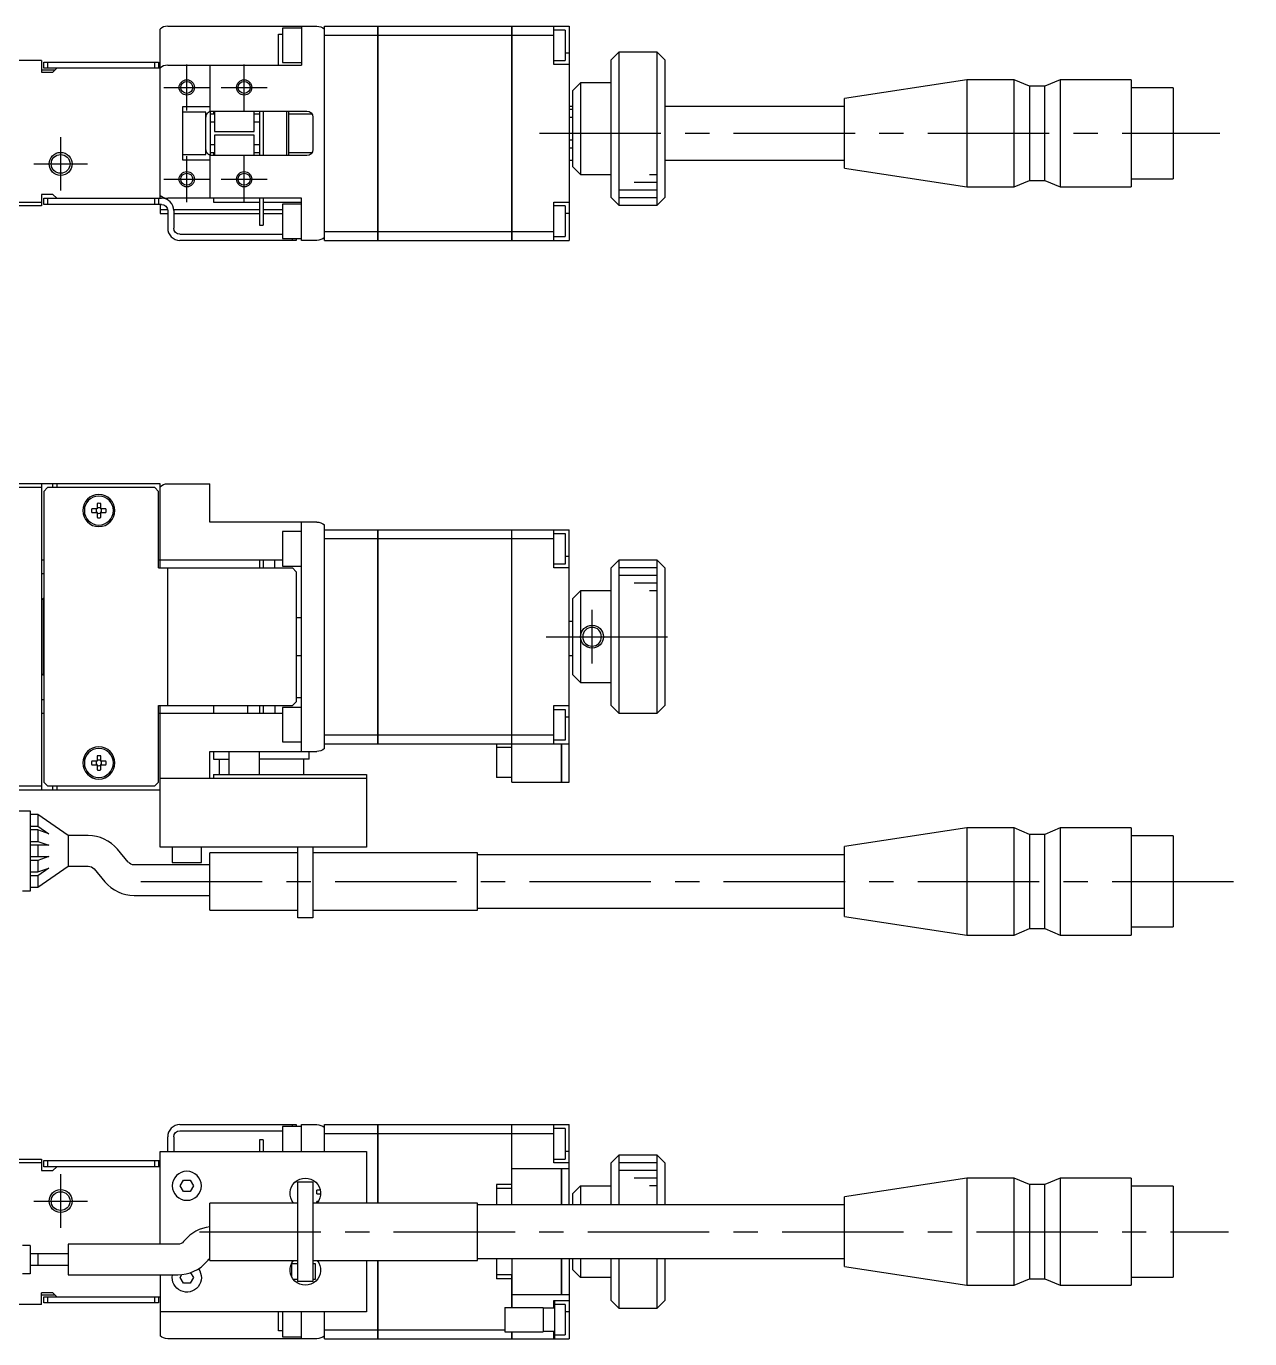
# Model space of a CAD drawing. Extents: x -1 to 545, y -8 to 182.
# Drawn here: x 108.7 to 268.7, y 10 to 181.6 of the extents above; entities that cross this region are included whole.
import ezdxf

# ---------------------------------------------------------------- set-up
doc = ezdxf.new("R2010")
doc.units = 0
doc.header["$LTSCALE"] = 0.5
doc.linetypes.add('CENTER', pattern=[50.8, 31.75, -6.35, 6.35, -6.35])
for name, color, linetype in [('MSM_CENTER', 1, 'CENTER'), ('MSM_CONTINUOUS', 7, 'CONTINUOUS'), ('MSM_NARROW', 5, 'CONTINUOUS')]:
    doc.layers.add(name, color=color, linetype=linetype)

msp = doc.modelspace()

# ---------------------------------------------------------------- linework, layer by layer
at = {"layer": 'MSM_CENTER'}
for p, q in [((129.72, 170.62), (129.72, 176.62)), ((137.22, 170.62), (137.22, 176.62)), ((126.72, 173.62), (132.72, 173.62)), ((134.22, 173.62), (140.22, 173.62)), ((113.22, 167.12), (113.22, 160.12)), ((175.83, 167.62), (264.81, 167.62)), ((109.72, 163.62), (116.72, 163.62)), ((129.72, 158.62), (129.72, 164.62)), ((137.22, 158.62), (137.22, 164.62)), ((126.72, 161.62), (132.72, 161.62)), ((134.22, 161.62), (140.22, 161.62)), ((182.72, 98.29), (182.72, 105.29)), ((176.72, 101.79), (194.72, 101.79)), ((123.72, 69.79), (268.72, 69.79)), ((113.22, 31.5), (113.22, 24.5)), ((109.72, 28), (116.72, 28)), ((131.37, 24), (265.96, 24))]:
    msp.add_line(p, q, dxfattribs=at)
at = {"layer": 'MSM_CONTINUOUS'}
for p, q in [((126.22, 176.14), (126.22, 181.24)), ((127.22, 181.62), (146.72, 181.62)), ((141.72, 180.57), (142.22, 180.57)), ((141.72, 176.52), (141.72, 180.57)), ((142.22, 181.37), (142.22, 176.87)), ((144.72, 181.37), (142.22, 181.37)), ((144.72, 181.62), (144.72, 176.52)), ((147.72, 153.62), (147.72, 181.62)), ((147.72, 181.62), (154.71, 181.62)), ((147.72, 180.46), (154.71, 180.46)), ((154.71, 153.62), (154.71, 181.62)), ((154.72, 181.61), (154.71, 181.61)), ((154.72, 180.46), (154.71, 180.46)), ((154.72, 181.62), (154.72, 153.62)), ((154.72, 181.62), (172.21, 181.62)), ((154.72, 180.46), (172.21, 180.46)), ((172.21, 153.62), (172.21, 181.62)), ((172.22, 181.61), (172.21, 181.61)), ((172.22, 180.46), (172.21, 180.46)), ((172.22, 181.62), (179.72, 181.62)), ((172.22, 181.62), (172.22, 153.62)), ((172.22, 180.46), (177.72, 180.46)), ((177.72, 176.62), (177.72, 181.62)), ((179.22, 181.12), (177.72, 181.12)), ((179.22, 181.12), (179.22, 177.12)), ((179.72, 181.62), (179.72, 153.62)), ((110.72, 177.12), (88.72, 177.12)), ((110.72, 177.12), (110.72, 175.62)), ((111.02, 176.12), (111.02, 176.92)), ((111.02, 176.92), (126.02, 176.92)), ((111.52, 176.92), (111.52, 176.12)), ((125.52, 176.12), (125.52, 176.92)), ((126.02, 176.92), (126.02, 176.12)), ((142.22, 176.87), (144.72, 176.87)), ((177.72, 177.12), (179.22, 177.12)), ((179.72, 178.12), (179.22, 178.12)), ((186.22, 178.22), (185.22, 177.22)), ((185.22, 159.22), (185.22, 177.22)), ((186.22, 178.22), (186.22, 158.22)), ((191.22, 178.22), (186.22, 178.22)), ((191.22, 158.22), (191.22, 178.22)), ((192.22, 177.22), (191.22, 178.22)), ((192.22, 177.22), (192.22, 159.22)), ((112.47, 175.87), (110.72, 175.87)), ((110.72, 175.62), (112.22, 175.62)), ((126.22, 176.12), (111.02, 176.12)), ((112.72, 176.12), (112.22, 175.62)), ((126.22, 159.12), (126.22, 176.12)), ((127.22, 176.52), (144.72, 176.52)), ((132.72, 176.52), (132.72, 170.49)), ((179.72, 176.62), (177.72, 176.62)), ((180.22, 173.22), (181.22, 174.22)), ((181.22, 174.22), (181.22, 162.22)), ((185.22, 174.22), (181.22, 174.22)), ((231.72, 174.62), (215.72, 172.19)), ((231.72, 174.62), (231.72, 160.62)), ((237.92, 174.62), (231.72, 174.62)), ((237.92, 160.62), (237.92, 174.62)), ((239.92, 173.77), (237.92, 174.62)), ((239.92, 173.77), (239.92, 161.47)), ((241.92, 173.77), (239.92, 173.77)), ((243.92, 174.62), (241.92, 173.77)), ((241.92, 161.47), (241.92, 173.77)), ((243.92, 174.62), (243.92, 160.62)), ((253.22, 174.62), (243.92, 174.62)), ((253.22, 174.62), (253.22, 160.62)), ((258.72, 173.57), (253.22, 173.57)), ((258.72, 173.57), (258.72, 161.67)), ((180.22, 163.22), (180.22, 173.22)), ((215.72, 163.05), (215.72, 172.19)), ((129.22, 171.12), (132.72, 171.12)), ((129.22, 164.12), (129.22, 171.12)), ((132.22, 170.37), (129.22, 170.37)), ((132.22, 164.87), (132.22, 170.37)), ((132.72, 170.49), (132.81, 170.49)), ((132.74, 170.47), (132.81, 170.49)), ((132.82, 164.74), (132.82, 170.49)), ((133.32, 170.12), (132.82, 170.12)), ((133.02, 170.52), (145.42, 170.52)), ((133.22, 170.52), (133.22, 170.12)), ((133.32, 170.52), (133.32, 167.87)), ((138.52, 167.87), (138.52, 170.52)), ((139.22, 170.12), (138.52, 170.12)), ((139.22, 170.52), (139.22, 164.72)), ((139.72, 170.52), (139.72, 164.72)), ((142.82, 164.72), (142.82, 170.52)), ((143.02, 170.52), (143.02, 164.72)), ((146.12, 170.12), (143.02, 170.12)), ((180.22, 171.12), (179.72, 171.12)), ((180.22, 170.72), (179.72, 170.72)), ((215.72, 171.12), (192.22, 171.12)), ((132.82, 169.12), (133.32, 169.12)), ((138.52, 169.12), (139.22, 169.12)), ((146.22, 169.72), (146.22, 165.52)), ((179.72, 169.72), (180.22, 169.72)), ((133.32, 167.87), (138.52, 167.87)), ((133.32, 167.37), (133.32, 164.72)), ((138.52, 167.37), (133.32, 167.37)), ((138.52, 164.72), (138.52, 167.37)), ((180.22, 166.72), (179.72, 166.72)), ((129.22, 164.87), (132.22, 164.87)), ((132.81, 164.75), (132.73, 164.77)), ((133.32, 166.12), (132.82, 166.12)), ((132.82, 165.12), (133.32, 165.12)), ((133.22, 165.12), (133.22, 164.72)), ((139.22, 166.12), (138.52, 166.12)), ((138.52, 165.12), (139.22, 165.12)), ((143.02, 165.12), (146.12, 165.12)), ((179.72, 165.72), (180.22, 165.72)), ((132.72, 164.12), (129.22, 164.12)), ((132.72, 164.75), (132.72, 159.12)), ((132.72, 164.75), (132.81, 164.75)), ((145.42, 164.72), (133.02, 164.72)), ((179.72, 164.12), (180.22, 164.12)), ((181.22, 162.22), (180.22, 163.22)), ((192.22, 164.12), (215.72, 164.12)), ((215.72, 163.05), (231.72, 160.62)), ((181.22, 162.22), (185.22, 162.22)), ((237.92, 160.62), (239.92, 161.47)), ((239.92, 161.47), (241.92, 161.47)), ((241.92, 161.47), (243.92, 160.62)), ((253.22, 161.67), (258.72, 161.67)), ((112.22, 159.62), (110.72, 159.62)), ((110.72, 159.62), (110.72, 158.12)), ((112.22, 159.62), (112.72, 159.12)), ((231.72, 160.62), (237.92, 160.62)), ((243.92, 160.62), (253.22, 160.62)), ((110.72, 158.12), (97.72, 158.12)), ((97.84, 158.62), (110.72, 158.62)), ((111.02, 158.32), (111.02, 159.12)), ((111.02, 159.12), (126.42, 159.12)), ((126.42, 158.32), (111.02, 158.32)), ((111.52, 159.12), (111.52, 158.32)), ((125.52, 158.32), (125.52, 159.12)), ((126.02, 159.12), (126.02, 158.32)), ((126.22, 158.32), (126.22, 157.12)), ((144.72, 159.12), (127.22, 159.12)), ((133.22, 159.12), (133.22, 158.62)), ((133.22, 158.62), (139.22, 158.62)), ((139.22, 159.12), (139.22, 155.62)), ((139.72, 159.12), (139.72, 155.62)), ((139.72, 158.62), (144.72, 158.62)), ((142.22, 158.37), (142.22, 153.87)), ((144.72, 158.37), (142.22, 158.37)), ((144.72, 153.62), (144.72, 159.12)), ((177.72, 158.62), (179.72, 158.62)), ((177.72, 153.62), (177.72, 158.62)), ((179.22, 158.12), (177.72, 158.12)), ((179.22, 158.12), (179.22, 154.12)), ((185.22, 159.22), (186.22, 158.22)), ((186.22, 158.22), (191.22, 158.22)), ((191.22, 158.22), (192.22, 159.22)), ((127.22, 157.62), (126.22, 157.62)), ((126.22, 157.12), (127.22, 157.12)), ((127.22, 157.52), (127.22, 155.22)), ((139.22, 157.62), (128.02, 157.62)), ((128.02, 157.52), (128.02, 155.22)), ((128.02, 157.12), (139.22, 157.12)), ((142.22, 157.62), (139.72, 157.62)), ((139.72, 157.12), (142.22, 157.12)), ((179.72, 157.12), (179.22, 157.12)), ((139.22, 155.62), (139.72, 155.62)), ((147.72, 154.77), (154.71, 154.77)), ((154.72, 154.78), (154.71, 154.78)), ((154.72, 154.77), (172.21, 154.77)), ((172.22, 154.78), (172.21, 154.78)), ((172.22, 154.77), (177.72, 154.77)), ((128.82, 154.42), (142.22, 154.42)), ((144.02, 153.62), (128.82, 153.62)), ((142.22, 153.87), (144.72, 153.87)), ((143.52, 153.62), (143.52, 153.87)), ((144.02, 153.87), (144.02, 153.62)), ((146.72, 153.62), (144.72, 153.62)), ((147.72, 153.62), (154.71, 153.62)), ((154.72, 153.63), (154.71, 153.63)), ((154.72, 153.62), (172.21, 153.62)), ((172.22, 153.63), (172.21, 153.63)), ((172.22, 153.62), (179.72, 153.62)), ((177.72, 154.12), (179.22, 154.12)), ((126.22, 121.79), (88.72, 121.79)), ((110.72, 121.29), (98.34, 121.29)), ((110.72, 121.79), (110.72, 81.79)), ((111.52, 121.29), (111.02, 120.79)), ((111.02, 120.79), (111.02, 82.79)), ((125.52, 121.29), (111.52, 121.29)), ((112.22, 121.29), (112.22, 121.79)), ((112.72, 121.79), (112.72, 121.29)), ((126.02, 120.79), (125.52, 121.29)), ((126.02, 110.79), (126.02, 120.79)), ((126.22, 110.79), (126.22, 121.79)), ((127.22, 121.79), (132.72, 121.79)), ((132.72, 116.79), (132.72, 121.79)), ((117.98, 118.53), (117.3, 118.53)), ((117.98, 119.21), (117.98, 118.53)), ((118.46, 118.53), (118.46, 119.21)), ((119.14, 118.53), (118.46, 118.53)), ((117.3, 118.05), (117.98, 118.05)), ((117.98, 118.05), (117.98, 117.38)), ((118.46, 117.38), (118.46, 118.05)), ((118.46, 118.05), (119.14, 118.05)), ((146.72, 116.79), (132.72, 116.79)), ((144.72, 86.79), (144.72, 116.79)), ((142.22, 115.54), (142.22, 111.04)), ((144.72, 115.54), (142.22, 115.54)), ((147.72, 87.18), (147.72, 116.41)), ((147.72, 115.79), (154.71, 115.79)), ((154.71, 87.79), (154.71, 115.79)), ((154.72, 115.78), (154.71, 115.78)), ((154.72, 115.79), (154.72, 87.79)), ((154.72, 115.79), (172.21, 115.79)), ((172.21, 83.79), (172.21, 115.79)), ((172.22, 115.78), (172.21, 115.78)), ((172.22, 115.79), (179.72, 115.79)), ((172.22, 82.79), (172.22, 115.79)), ((177.72, 110.79), (177.72, 115.79)), ((177.72, 115.29), (179.22, 115.29)), ((179.22, 115.29), (179.22, 111.29)), ((179.72, 82.79), (179.72, 115.79)), ((147.72, 114.64), (154.71, 114.64)), ((154.72, 114.64), (154.71, 114.64)), ((154.72, 114.64), (172.21, 114.64)), ((172.22, 114.64), (172.21, 114.64)), ((172.22, 114.64), (177.72, 114.64)), ((111.02, 111.79), (110.72, 111.79)), ((142.22, 111.79), (126.02, 111.79)), ((139.22, 111.79), (139.22, 110.79)), ((139.72, 111.79), (139.72, 110.79)), ((141.22, 110.79), (141.22, 111.79)), ((179.72, 112.29), (179.22, 112.29)), ((186.22, 111.79), (185.22, 110.79)), ((186.22, 111.79), (186.22, 91.79)), ((191.22, 111.79), (186.22, 111.79)), ((191.22, 91.79), (191.22, 111.79)), ((192.22, 110.79), (191.22, 111.79)), ((110.72, 110.04), (111.02, 110.04)), ((126.02, 110.79), (143.52, 110.79)), ((127.22, 92.79), (127.22, 110.79)), ((142.22, 111.04), (144.72, 111.04)), ((144.02, 110.29), (143.52, 110.79)), ((144.02, 110.29), (144.02, 93.29)), ((179.22, 111.29), (177.72, 111.29)), ((179.72, 110.79), (177.72, 110.79)), ((185.22, 92.79), (185.22, 110.79)), ((192.22, 110.79), (192.22, 92.79)), ((110.92, 106.79), (110.72, 106.59)), ((110.92, 106.79), (110.92, 96.79)), ((111.02, 106.79), (110.92, 106.79)), ((180.22, 106.79), (181.22, 107.79)), ((180.22, 96.79), (180.22, 106.79)), ((181.22, 107.79), (181.22, 95.79)), ((185.22, 107.79), (181.22, 107.79)), ((144.02, 104.29), (144.72, 104.29)), ((180.22, 103.79), (179.72, 103.79)), ((144.72, 99.29), (144.02, 99.29)), ((180.22, 99.29), (179.72, 99.29)), ((110.72, 96.99), (110.92, 96.79)), ((110.92, 96.79), (111.02, 96.79)), ((181.22, 95.79), (180.22, 96.79)), ((181.22, 95.79), (185.22, 95.79)), ((111.02, 93.54), (110.72, 93.54)), ((126.02, 82.79), (126.02, 92.79)), ((126.02, 92.79), (143.52, 92.79)), ((126.22, 74.29), (126.22, 92.79)), ((133.22, 92.79), (133.22, 91.79)), ((137.72, 91.79), (137.72, 92.79)), ((139.22, 92.79), (139.22, 91.79)), ((139.72, 92.79), (139.72, 91.79)), ((141.22, 92.79), (141.22, 91.79)), ((143.52, 92.79), (144.02, 93.29)), ((144.72, 93.79), (144.02, 93.79)), ((177.72, 92.79), (179.72, 92.79)), ((177.72, 87.79), (177.72, 92.79)), ((185.22, 92.79), (186.22, 91.79)), ((191.22, 91.79), (192.22, 92.79)), ((110.72, 91.79), (111.02, 91.79)), ((126.02, 91.79), (142.22, 91.79)), ((142.22, 92.54), (142.22, 88.04)), ((144.72, 92.54), (142.22, 92.54)), ((177.72, 92.29), (179.22, 92.29)), ((179.22, 92.29), (179.22, 88.29)), ((179.72, 91.29), (179.22, 91.29)), ((186.22, 91.79), (191.22, 91.79)), ((142.22, 88.04), (144.72, 88.04)), ((147.72, 88.95), (154.71, 88.95)), ((147.72, 87.79), (154.71, 87.79)), ((154.72, 88.95), (154.71, 88.95)), ((154.72, 87.8), (154.71, 87.8)), ((154.72, 88.95), (172.21, 88.95)), ((154.72, 87.79), (172.21, 87.79)), ((170.22, 87.79), (170.22, 83.39)), ((172.22, 88.95), (172.21, 88.95)), ((172.22, 87.8), (172.21, 87.8)), ((172.22, 88.95), (177.72, 88.95)), ((172.22, 87.79), (179.72, 87.79)), ((179.22, 88.29), (177.72, 88.29)), ((178.71, 82.79), (178.71, 87.79)), ((178.72, 87.79), (178.72, 82.79)), ((117.98, 86.21), (117.98, 85.53)), ((118.46, 85.53), (118.46, 86.21)), ((132.72, 83.29), (132.72, 86.79)), ((132.72, 86.79), (146.72, 86.79)), ((133.22, 86.79), (133.22, 85.79)), ((135.22, 86.79), (135.22, 83.79)), ((139.22, 83.79), (139.22, 86.79)), ((145.72, 85.79), (145.72, 86.79)), ((172.21, 87.29), (170.22, 87.29)), ((172.21, 87.49), (172.22, 87.49)), ((172.21, 86.39), (172.22, 86.39)), ((117.98, 85.53), (117.3, 85.53)), ((117.3, 85.05), (117.98, 85.05)), ((117.98, 85.05), (117.98, 84.38)), ((119.14, 85.53), (118.46, 85.53)), ((118.46, 84.38), (118.46, 85.05)), ((118.46, 85.05), (119.14, 85.05)), ((133.22, 85.79), (135.22, 85.79)), ((133.97, 85.79), (133.97, 83.79)), ((145.72, 85.79), (139.22, 85.79)), ((144.97, 85.79), (144.97, 83.79)), ((111.02, 82.79), (111.52, 82.29)), ((125.52, 82.29), (126.02, 82.79)), ((126.22, 83.29), (153.22, 83.29)), ((133.22, 83.79), (153.22, 83.79)), ((133.22, 83.79), (133.22, 83.29)), ((153.22, 83.79), (153.22, 74.29)), ((172.22, 83.39), (170.22, 83.39)), ((172.22, 83.79), (172.21, 83.79)), ((172.22, 82.79), (178.71, 82.79)), ((178.72, 82.8), (178.71, 82.8)), ((178.72, 82.79), (179.72, 82.79)), ((49.22, 81.79), (126.22, 81.79)), ((98.34, 82.29), (110.72, 82.29)), ((111.52, 82.29), (125.52, 82.29)), ((112.22, 81.79), (112.22, 82.29)), ((112.72, 82.29), (112.72, 81.79)), ((107.22, 79.04), (109.22, 79.04)), ((109.22, 79.04), (109.22, 68.54)), ((110.22, 78.54), (109.22, 78.54)), ((110.22, 78.54), (110.22, 77.04)), ((114.22, 75.79), (110.22, 78.54)), ((109.22, 77.04), (110.22, 77.04)), ((110.22, 76.54), (109.22, 76.54)), ((110.22, 77.04), (111.68, 76.04)), ((110.22, 76.54), (110.22, 75.04)), ((111.68, 76.04), (110.22, 76.54)), ((114.22, 75.79), (114.22, 71.79)), ((116.82, 75.79), (114.22, 75.79)), ((231.72, 76.79), (215.72, 74.36)), ((231.72, 76.79), (231.72, 62.79)), ((237.92, 76.79), (231.72, 76.79)), ((237.92, 62.79), (237.92, 76.79)), ((239.92, 75.94), (237.92, 76.79)), ((239.92, 75.94), (239.92, 63.64)), ((241.92, 75.94), (239.92, 75.94)), ((243.92, 76.79), (241.92, 75.94)), ((241.92, 63.64), (241.92, 75.94)), ((243.92, 76.79), (243.92, 62.79)), ((253.22, 76.79), (243.92, 76.79)), ((253.22, 76.79), (253.22, 62.79)), ((258.72, 75.74), (253.22, 75.74)), ((258.72, 75.74), (258.72, 63.84)), ((109.22, 75.04), (110.22, 75.04)), ((111.68, 74.54), (109.22, 74.54)), ((110.22, 75.04), (111.68, 74.54)), ((110.22, 74.54), (110.22, 73.04)), ((122.07, 72.32), (120.65, 74.01)), ((153.22, 74.29), (126.22, 74.29)), ((127.82, 74.29), (127.82, 72.29)), ((131.62, 72.29), (131.62, 74.29)), ((144.22, 65.04), (144.22, 74.29)), ((146.22, 74.29), (146.22, 65.04)), ((215.72, 65.22), (215.72, 74.36)), ((109.22, 73.04), (111.68, 73.04)), ((110.22, 72.54), (109.22, 72.54)), ((111.68, 73.04), (110.22, 72.54)), ((110.22, 72.54), (110.22, 71.04)), ((127.82, 72.29), (131.62, 72.29)), ((132.72, 66.04), (132.72, 73.54)), ((144.22, 73.54), (132.72, 73.54)), ((167.72, 73.54), (146.22, 73.54)), ((167.72, 66.04), (167.72, 73.54)), ((215.72, 73.29), (167.72, 73.29)), ((109.22, 71.04), (110.22, 71.04)), ((110.22, 70.54), (109.22, 70.54)), ((110.22, 69.04), (114.22, 71.79)), ((110.22, 71.04), (111.68, 71.54)), ((111.68, 71.54), (110.22, 70.54)), ((110.22, 70.54), (110.22, 69.04)), ((114.22, 71.79), (116.82, 71.79)), ((117.59, 71.44), (119.01, 69.75)), ((132.72, 71.96), (122.84, 71.96)), ((109.22, 69.04), (110.22, 69.04)), ((109.22, 68.54), (108.22, 68.54)), ((122.84, 67.96), (132.72, 67.96)), ((132.72, 66.04), (144.22, 66.04)), ((146.22, 66.04), (167.72, 66.04)), ((167.72, 66.29), (215.72, 66.29)), ((215.72, 65.22), (231.72, 62.79)), ((146.22, 65.04), (144.22, 65.04)), ((237.92, 62.79), (239.92, 63.64)), ((239.92, 63.64), (241.92, 63.64)), ((241.92, 63.64), (243.92, 62.79)), ((253.22, 63.84), (258.72, 63.84)), ((231.72, 62.79), (237.92, 62.79)), ((243.92, 62.79), (253.22, 62.79)), ((128.82, 38), (144.02, 38)), ((143.52, 37.75), (143.52, 38)), ((144.02, 38), (144.02, 37.75)), ((144.72, 34.5), (144.72, 38)), ((144.72, 38), (146.72, 38)), ((147.72, 34.5), (147.72, 38)), ((147.72, 38), (154.71, 38)), ((154.71, 27.75), (154.71, 38)), ((154.72, 37.99), (154.71, 37.99)), ((154.72, 38), (154.72, 27.75)), ((154.72, 38), (172.21, 38)), ((172.21, 29.65), (172.21, 38)), ((172.22, 37.99), (172.21, 37.99)), ((172.22, 27.5), (172.22, 38)), ((172.22, 38), (179.72, 38)), ((177.72, 33), (177.72, 38)), ((179.72, 27.5), (179.72, 38)), ((127.22, 34.5), (127.22, 36.4)), ((128.02, 36.4), (128.02, 34.5)), ((128.82, 37.2), (142.22, 37.2)), ((142.22, 37.75), (142.22, 34.5)), ((144.72, 37.75), (142.22, 37.75)), ((147.72, 36.85), (154.71, 36.85)), ((154.72, 36.84), (154.71, 36.84)), ((154.72, 36.85), (172.21, 36.85)), ((172.22, 36.84), (172.21, 36.84)), ((172.22, 36.85), (177.72, 36.85)), ((179.22, 37.5), (177.72, 37.5)), ((179.22, 37.5), (179.22, 33.5)), ((126.22, 22.35), (126.22, 34.5)), ((126.22, 34.5), (153.22, 34.5)), ((139.22, 36), (139.22, 34.5)), ((139.72, 36), (139.22, 36)), ((139.72, 36), (139.72, 34.5)), ((153.22, 34.5), (153.22, 27.75)), ((179.72, 34.5), (179.22, 34.5)), ((97.72, 33.5), (110.72, 33.5)), ((110.72, 33), (97.84, 33)), ((110.72, 33.5), (110.72, 32)), ((111.02, 32.5), (111.02, 33.3)), ((111.02, 33.3), (126.22, 33.3)), ((111.52, 33.3), (111.52, 32.5)), ((125.52, 32.5), (125.52, 33.3)), ((126.02, 33.3), (126.02, 32.5)), ((177.72, 33.5), (179.22, 33.5)), ((179.72, 33), (177.72, 33)), ((186.22, 34), (185.22, 33)), ((185.22, 27.5), (185.22, 33)), ((186.22, 34), (186.22, 27.5)), ((191.22, 34), (186.22, 34)), ((191.22, 27.5), (191.22, 34)), ((192.22, 33), (191.22, 34)), ((192.22, 33), (192.22, 27.5)), ((110.72, 32), (112.22, 32)), ((126.22, 32.5), (111.02, 32.5)), ((112.72, 32.5), (112.22, 32)), ((172.22, 32.25), (178.71, 32.25)), ((178.71, 27.5), (178.71, 32.25)), ((178.72, 32.24), (178.71, 32.24)), ((178.72, 32.25), (178.72, 27.5)), ((178.72, 32.25), (179.52, 32.25)), ((179.52, 32.23), (179.52, 32.25)), ((179.72, 32.23), (179.52, 32.23)), ((231.72, 31), (215.72, 28.57)), ((231.72, 31), (231.72, 17)), ((237.92, 31), (231.72, 31)), ((237.92, 17), (237.92, 31)), ((239.92, 30.15), (237.92, 31)), ((243.92, 31), (241.92, 30.15)), ((243.92, 31), (243.92, 17)), ((253.22, 31), (243.92, 31)), ((253.22, 31), (253.22, 17)), ((128.86, 30), (129.29, 30.75)), ((129.29, 29.25), (128.86, 30)), ((129.29, 30.75), (130.16, 30.75)), ((130.16, 29.25), (129.29, 29.25)), ((130.16, 30.75), (130.59, 30)), ((130.59, 30), (130.16, 29.25)), ((144.22, 30.5), (146.22, 30.5)), ((144.22, 17.5), (144.22, 30.5)), ((146.22, 30.5), (146.22, 17.5)), ((146.72, 28.93), (146.72, 29.43)), ((147.18, 29.43), (146.72, 29.43)), ((170.22, 30.15), (170.22, 27.5)), ((172.21, 30.15), (170.22, 30.15)), ((172.22, 29.65), (170.22, 29.65)), ((181.22, 30), (180.22, 29)), ((181.22, 30), (185.22, 30)), ((181.22, 30), (181.22, 27.5)), ((239.92, 30.15), (239.92, 17.85)), ((241.92, 30.15), (239.92, 30.15)), ((241.92, 17.85), (241.92, 30.15)), ((258.72, 29.95), (253.22, 29.95)), ((258.72, 29.95), (258.72, 18.05)), ((132.72, 20.25), (132.72, 27.75)), ((144.22, 27.75), (132.72, 27.75)), ((167.72, 27.75), (146.22, 27.75)), ((146.72, 28.93), (147.22, 28.93)), ((146.72, 27.75), (146.72, 27.93)), ((146.91, 27.93), (146.72, 27.93)), ((167.72, 20.25), (167.72, 27.75)), ((215.72, 27.5), (167.72, 27.5)), ((180.22, 27.5), (180.22, 29)), ((215.72, 19.43), (215.72, 28.57)), ((128.54, 22.35), (114.22, 22.35)), ((114.22, 22.35), (114.22, 18.35)), ((129.43, 22.86), (129.3, 22.71)), ((109.22, 22.2), (108.22, 22.2)), ((109.22, 22.2), (109.22, 18.5)), ((114.22, 21.1), (109.22, 21.1)), ((110.22, 21.1), (110.22, 19.6)), ((109.22, 19.6), (114.22, 19.6)), ((132.37, 20.14), (132.5, 20.29)), ((132.72, 20.25), (144.22, 20.25)), ((143.39, 19.78), (143.39, 18.2)), ((144.22, 19.78), (143.39, 19.78)), ((146.22, 20.25), (167.72, 20.25)), ((146.55, 19.78), (146.22, 19.78)), ((146.55, 17.78), (146.55, 19.78)), ((153.22, 20.25), (153.22, 13.5)), ((154.71, 10), (154.71, 20.25)), ((154.72, 20.25), (154.72, 10)), ((167.72, 20.5), (215.72, 20.5)), ((170.22, 20.5), (170.22, 17.85)), ((172.22, 20.5), (172.22, 14.1)), ((178.71, 15.75), (178.71, 20.5)), ((178.72, 20.5), (178.72, 15.75)), ((179.72, 20.5), (179.72, 10)), ((180.22, 19), (180.22, 20.5)), ((180.22, 19), (181.22, 18)), ((181.22, 20.5), (181.22, 18)), ((185.22, 15), (185.22, 20.5)), ((186.22, 20.5), (186.22, 14)), ((191.22, 14), (191.22, 20.5)), ((192.22, 20.5), (192.22, 15)), ((215.72, 19.43), (231.72, 17)), ((109.22, 18.5), (108.22, 18.5)), ((114.22, 18.35), (128.54, 18.35)), ((126.22, 18.35), (126.22, 10.38)), ((128.86, 18), (129.08, 18.38)), ((129.29, 17.25), (128.86, 18)), ((130.16, 17.25), (129.29, 17.25)), ((130.59, 18), (130.16, 17.25)), ((130.22, 18.64), (130.59, 18)), ((143.64, 17.78), (144.22, 17.78)), ((146.22, 17.5), (144.22, 17.5)), ((146.22, 17.78), (146.55, 17.78)), ((172.22, 18.35), (170.22, 18.35)), ((172.21, 17.85), (170.22, 17.85)), ((172.21, 14.1), (172.21, 18.35)), ((185.22, 18), (181.22, 18)), ((237.92, 17), (239.92, 17.85)), ((239.92, 17.85), (241.92, 17.85)), ((241.92, 17.85), (243.92, 17)), ((253.22, 18.05), (258.72, 18.05)), ((112.22, 16), (110.72, 16)), ((110.72, 14.5), (110.72, 16)), ((110.72, 15.75), (112.47, 15.75)), ((111.02, 14.7), (111.02, 15.5)), ((111.02, 15.5), (126.22, 15.5)), ((111.52, 15.5), (111.52, 14.7)), ((112.22, 16), (112.72, 15.5)), ((125.52, 14.7), (125.52, 15.5)), ((126.02, 15.5), (126.02, 14.7)), ((178.71, 15.75), (172.22, 15.75)), ((178.72, 15.76), (178.71, 15.76)), ((179.52, 15.75), (178.72, 15.75)), ((179.52, 15.77), (179.72, 15.77)), ((179.52, 15.75), (179.52, 15.77)), ((231.72, 17), (237.92, 17)), ((243.92, 17), (253.22, 17)), ((110.72, 14.5), (49.22, 14.5)), ((126.02, 14.7), (111.02, 14.7)), ((171.32, 14.1), (171.32, 10.9)), ((171.32, 14.1), (176.32, 14.1)), ((176.32, 14.1), (176.32, 10.9)), ((177.82, 14), (176.32, 14)), ((177.72, 15), (179.72, 15)), ((177.72, 14), (177.72, 15)), ((177.82, 15), (177.82, 10)), ((179.22, 14.5), (177.82, 14.5)), ((179.22, 14.5), (179.22, 10.5)), ((185.22, 15), (186.22, 14)), ((186.22, 14), (191.22, 14)), ((191.22, 14), (192.22, 15)), ((153.22, 13.5), (126.22, 13.5)), ((141.72, 11.05), (141.72, 13.5)), ((142.22, 13.5), (142.22, 10.25)), ((144.72, 10), (144.72, 13.5)), ((147.72, 10), (147.72, 13.5)), ((179.72, 13.5), (179.22, 13.5)), ((142.22, 11.05), (141.72, 11.05)), ((147.72, 11.15), (154.71, 11.15)), ((154.72, 11.16), (154.71, 11.16)), ((154.72, 11.15), (171.32, 11.15)), ((171.32, 10.9), (176.32, 10.9)), ((172.21, 10), (172.21, 10.9)), ((172.22, 10.9), (172.22, 10)), ((176.32, 11), (177.82, 11)), ((177.72, 10), (177.72, 11)), ((177.82, 10.5), (179.22, 10.5)), ((146.72, 10), (127.22, 10)), ((142.22, 10.25), (144.72, 10.25)), ((147.72, 10), (154.71, 10)), ((154.72, 10.01), (154.71, 10.01)), ((154.72, 10), (172.21, 10)), ((172.22, 10.01), (172.21, 10.01)), ((172.22, 10), (179.72, 10)), ((177.72, 10), (177.82, 10))]:
    msp.add_line(p, q, dxfattribs=at)
at = {"layer": 'MSM_CONTINUOUS', "extrusion": (0, 0, -1)}
for p, q in [((132.24, 169.88), (132.25, 169.93)), ((132.25, 169.93), (132.27, 169.98)), ((132.27, 169.98), (132.28, 170.02)), ((132.28, 170.02), (132.31, 170.07)), ((132.31, 170.07), (132.33, 170.12)), ((132.33, 170.12), (132.36, 170.17)), ((132.36, 170.17), (132.38, 170.2)), ((132.38, 170.2), (132.41, 170.23)), ((132.41, 170.23), (132.44, 170.26)), ((132.44, 170.26), (132.47, 170.3)), ((132.47, 170.3), (132.5, 170.32)), ((132.5, 170.32), (132.53, 170.35)), ((132.53, 170.35), (132.56, 170.37)), ((132.56, 170.37), (132.59, 170.39)), ((132.59, 170.39), (132.63, 170.41)), ((132.63, 170.41), (132.66, 170.43)), ((132.66, 170.43), (132.69, 170.45)), ((132.69, 170.45), (132.72, 170.46)), ((132.72, 170.46), (132.74, 170.47)), ((132.22, 169.72), (132.23, 169.77)), ((132.23, 169.83), (132.24, 169.88)), ((132.23, 169.77), (132.23, 169.83)), ((132.22, 165.48), (132.22, 165.52)), ((132.23, 165.43), (132.22, 165.48)), ((132.23, 165.39), (132.23, 165.43)), ((132.24, 165.35), (132.23, 165.39)), ((132.25, 165.3), (132.24, 165.35)), ((132.27, 165.25), (132.25, 165.3)), ((132.29, 165.2), (132.27, 165.25)), ((132.31, 165.15), (132.29, 165.2)), ((132.34, 165.11), (132.31, 165.15)), ((132.37, 165.06), (132.34, 165.11)), ((132.4, 165.02), (132.37, 165.06)), ((132.43, 164.98), (132.4, 165.02)), ((132.47, 164.95), (132.43, 164.98)), ((132.49, 164.92), (132.47, 164.95)), ((132.52, 164.89), (132.49, 164.92)), ((132.55, 164.87), (132.52, 164.89)), ((132.59, 164.85), (132.55, 164.87)), ((132.61, 164.83), (132.59, 164.85)), ((132.64, 164.82), (132.61, 164.83)), ((132.67, 164.8), (132.64, 164.82)), ((132.7, 164.79), (132.67, 164.8)), ((132.72, 164.78), (132.7, 164.79)), ((132.73, 164.77), (132.72, 164.78))]:
    msp.add_line(p, q, dxfattribs=at)
at = {"layer": 'MSM_CONTINUOUS'}
for centre, radius in [((129.72, 173.62), 0.783), ((137.22, 173.62), 0.783), ((113.22, 163.62), 1.23), ((129.72, 161.62), 0.783), ((137.22, 161.62), 0.783), ((113.22, 28), 1.23)]:
    msp.add_circle(centre, radius, dxfattribs=at)
at = {"layer": 'MSM_CONTINUOUS', "extrusion": (0, 0, -1)}
for centre, radius in [((-118.22, 118.29), 2.1), ((-118.22, 118.29), 1.9), ((-182.72, 101.79), 1.23), ((-118.22, 85.29), 2.1), ((-118.22, 85.29), 1.9), ((-129.72, 30), 1.9)]:
    msp.add_circle(centre, radius, dxfattribs=at)
at = {"layer": 'MSM_CONTINUOUS'}
for centre, radius, start, end in [((127.22, 180.12), 1.5, 90, 131.8103), ((127.22, 175.02), 1.5, 90, 131.8103), ((127.22, 160.62), 1.5, 228.1897, 270), ((126.42, 157.52), 1.6, 0, 90), ((128.82, 155.22), 1.6, 180, 270), ((118.22, 118.29), 0.95, 165.3667, 194.6333), ((118.22, 118.29), 0.365, 138.8496, 221.1504), ((118.22, 118.29), 0.95, 75.3667, 104.6333), ((118.22, 118.29), 0.365, 48.8496, 131.1504), ((118.22, 118.29), 0.365, 318.8496, 41.1504), ((118.22, 118.29), 0.95, 345.3667, 14.6333), ((118.22, 118.29), 0.365, 228.8496, 311.1504), ((118.22, 118.29), 0.95, 255.3667, 284.6333), ((118.22, 85.29), 0.95, 75.3667, 104.6333), ((118.22, 85.29), 0.95, 165.3667, 194.6333), ((118.22, 85.29), 0.365, 138.8496, 221.1504), ((118.22, 85.29), 0.365, 48.8496, 131.1504), ((118.22, 85.29), 0.365, 228.8496, 311.1504), ((118.22, 85.29), 0.95, 255.3667, 284.6333), ((118.22, 85.29), 0.365, 318.8496, 41.1504), ((118.22, 85.29), 0.95, 345.3667, 14.6333), ((116.82, 70.79), 5, 40, 90), ((122.84, 72.96), 5, 220, 270), ((128.82, 36.4), 1.6, 90, 180), ((133.26, 19.65), 5, 96.2141, 140), ((128.54, 23.35), 5, 270, 320)]:
    msp.add_arc(centre, radius, start, end, dxfattribs=at)
at = {"layer": 'MSM_CONTINUOUS', "extrusion": (0, 0, -1)}
for centre, radius, start, end in [((-146.72, 180.12), 1.5, 90, 131.8103), ((-133.02, 169.72), 0.8, 74.8734, 90), ((-145.42, 169.72), 0.8, 90, 180), ((-145.42, 165.52), 0.8, 180, 270), ((-133.02, 165.52), 0.8, 270, 285.1266), ((-126.42, 157.52), 0.8, 90, 180), ((-128.82, 155.22), 0.8, 270, 0), ((-146.72, 155.12), 1.5, 228.1897, 270), ((-127.22, 120.29), 1.5, 48.1897, 90), ((-146.72, 115.29), 1.5, 90, 131.8103), ((-146.72, 88.29), 1.5, 228.1897, 270), ((-122.84, 72.96), 1, 270, 320), ((-116.82, 70.79), 1, 90, 140), ((-146.72, 36.5), 1.5, 90, 131.8103), ((-128.82, 36.4), 0.8, 0, 90), ((-145.22, 29), 2, 321.3178, 218.6822), ((-143.92, 30.67), 0.2, 179.1937, 284.9256), ((-128.54, 23.35), 1, 220, 270), ((-129.72, 18), 1.9, 143.006, 10.6151), ((-133.26, 19.65), 1, 40, 57.233), ((-145.22, 19), 2, 141.3178, 38.6822), ((-127.22, 11.5), 1.5, 270, 311.8103), ((-146.72, 11.5), 1.5, 228.1897, 270)]:
    msp.add_arc(centre, radius, start, end, dxfattribs=at)
at = {"layer": 'MSM_NARROW'}
for p, q in [((190.22, 162.22), (191.22, 162.22)), ((186.22, 160.22), (191.22, 160.22)), ((188.22, 161.22), (191.22, 161.22)), ((186.22, 159.22), (191.22, 159.22)), ((191.22, 110.79), (186.22, 110.79)), ((191.22, 109.79), (186.22, 109.79)), ((191.22, 108.79), (188.22, 108.79)), ((191.22, 107.79), (190.22, 107.79)), ((191.22, 33), (186.22, 33)), ((191.22, 32), (186.22, 32)), ((191.22, 31), (188.22, 31)), ((191.22, 30), (190.22, 30))]:
    msp.add_line(p, q, dxfattribs=at)
for centre, radius in [((129.72, 173.62), 1), ((137.22, 173.62), 1), ((113.22, 163.62), 1.5), ((129.72, 161.62), 1), ((137.22, 161.62), 1), ((182.72, 101.79), 1.5), ((113.22, 28), 1.5)]:
    msp.add_circle(centre, radius, dxfattribs=at)

doc.saveas('drawing.dxf')
